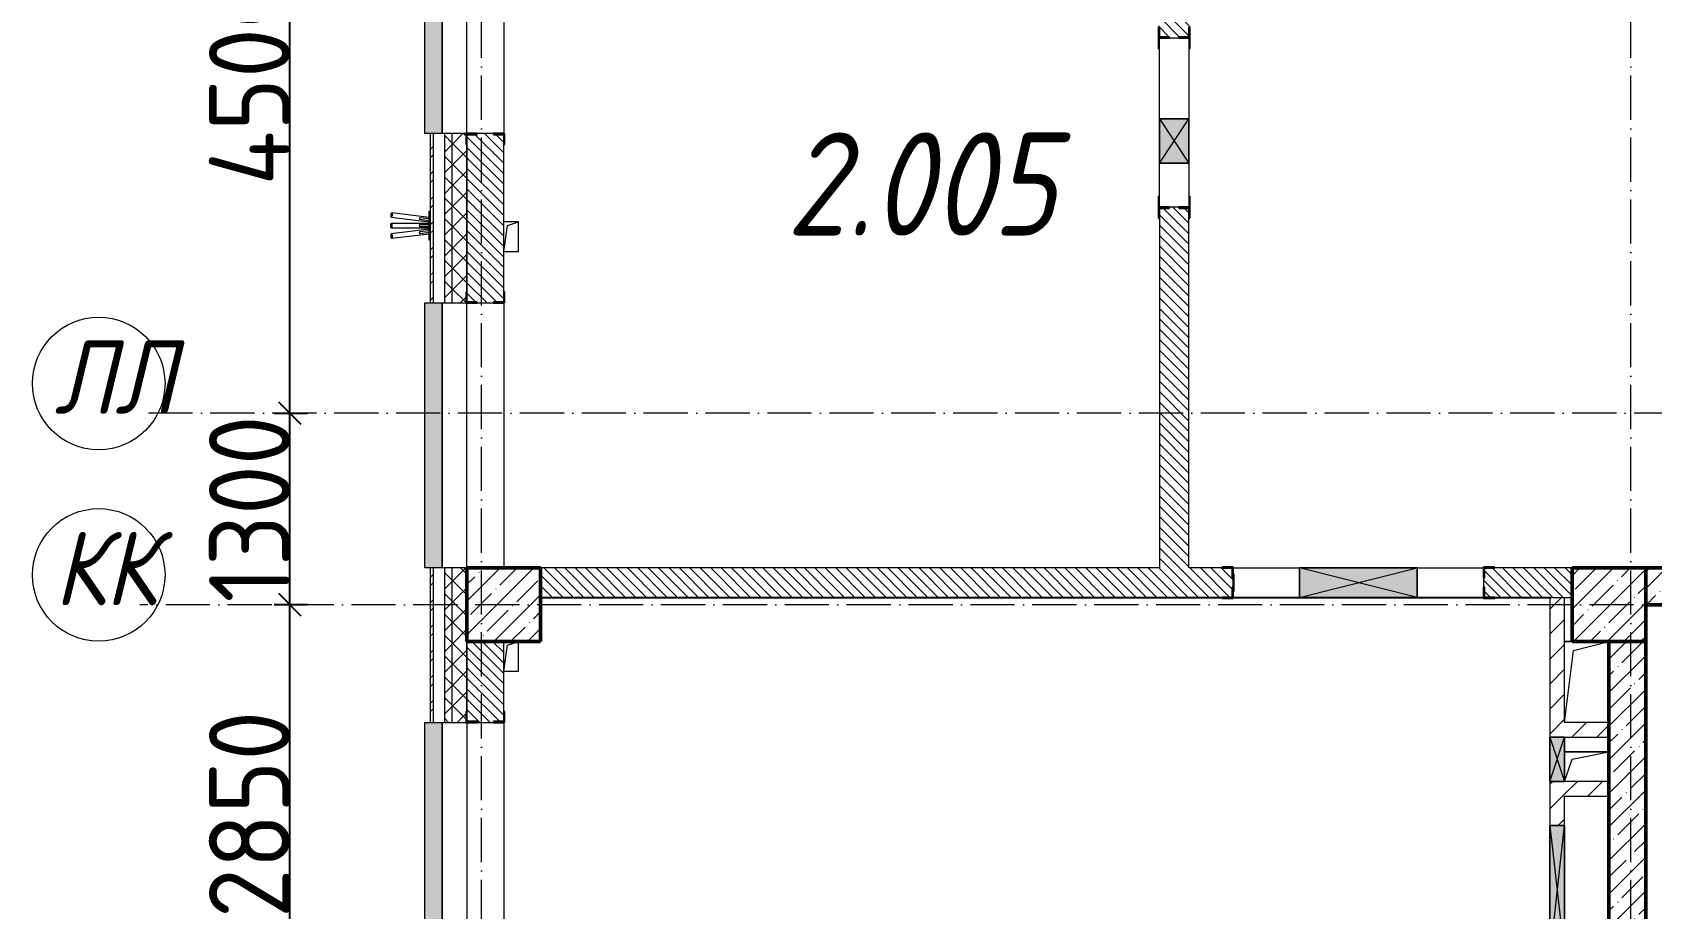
# Model space of a CAD drawing. Header units: millimetres. Extents: x -136833 to 49383, y -8033 to 344618.
# Drawn here: x -136833 to -125844, y 305513 to 311465 of the extents above; entities that cross this region are included whole.
import ezdxf

# ---------------------------------------------------------------- set-up
doc = ezdxf.new("R2010")
doc.units = ezdxf.units.MM
doc.linetypes.add('50_200_ШТРИХ_1Т_ш5_п1_п1_', pattern=[700, 500, -100, 0, -100])
for name, color, linetype, lineweight in [('A-____-____-DIMS', 7, 'Continuous', 9), ('A-DETL-GENF-OTLN', 7, 'Continuous', 9), ('A-FLOR-____-OTLN', 7, 'Continuous', 9), ('A-GENM-____-MCUT', 7, 'Continuous', 25), ('A-GENM-____-OTLN', 7, 'Continuous', 9), ('A-GENM-____-OTLN-1', 7, 'Continuous', 25), ('A-GLAZ-____-OTLN', 7, 'Continuous', 9), ('A-WALL-____-MCUT', 7, 'Continuous', 13), ('A-WALL-____-MCUT-1', 7, 'Continuous', 9), ('A-WALL-____-MCUT-2', 7, 'Continuous', 50), ('A-WALL-____-OTLN', 7, 'Continuous', 9), ('A-WALL-____-PATT-1', 7, 'Continuous', 9), ('A-WALL-FNSH-MCUT-1', 7, 'Continuous', 9), ('I-WALL-____-OTLN', 7, 'Continuous', 9), ('S-COLS-____-MCUT', 7, 'Continuous', 50), ('S-COLS-____-OTLN', 7, 'Continuous', 9), ('S-GRID-____-IDEN', 7, 'Continuous', 9), ('S-GRID-____-OTLN-1', 7, '50_200_ШТРИХ_1Т_ш5_п1_п1_', 9), ('Марки помещений', 7, 'Continuous', 9)]:
    doc.layers.add(name, color=color, linetype=linetype, lineweight=lineweight)
doc.layers.add('A-GLAZ-____-OTLN-1', color=7, linetype='Continuous', lineweight=9, true_color=0xc0c0c0)
doc.styles.add('ISOCPEUR_I_2', font='isocpeui.ttf', dxfattribs={"width": 0.85, "height": 2.3})
doc.styles.add('ISOCPEUR_I_9', font='isocpeui.ttf', dxfattribs={"width": 0.9, "height": 250})
doc.styles.add('СПДС', font='isocpeur.ttf', dxfattribs={"width": 0.9})
doc.dimstyles.new('ISO-2_5_0_9К_БОЛЬШОЙ_ОСИ', dxfattribs={"dimscale": 304.8, "dimtxt": 248.995294, "dimasz": 0.492126, "dimexe": 0.393701, "dimexo": 0, "dimgap": 0, "dimtad": 1, "dimdec": 0, "dimzin": 0, "dimdsep": 46, "dimtxsty": 'ISOCPEUR_I_9', "dimblk1": 'OBLIQUE', "dimblk2": 'OBLIQUE', "dimsah": 1, "dimcen": 0.09, "dimdle": 0.393701, "dimazin": 0, "dimtfac": 1, "dimtdec": 4, "dimtix": 1, "dimtmove": 0, "dimatfit": 3, "dimfxl": 1, "dimtvp": 1, "dimtolj": 1, "dimtzin": 0, "dimarcsym": 2})
pattern_1 = [(135, (-131434.413, 245796.486), (-35.35534, -35.35534), [])]
pattern_2 = [(45, (-131434.41, 245796.49), (-114.04925, 114.04925), []), (45, (-131320.36, 245796.49), (-114.04925, 114.04925), [201.612, -40.322, 3.353, -36.97])]
pattern_3 = [(45, (-131434.41, 245796.49), (-84.85281, 84.85281), [])]
pattern_4 = [(45, (-131434.41, 245796.49), (-70.71068, 70.71068), []), (135, (-131434.41, 245796.49), (-70.71068, -70.71068), [])]

# ---------------------------------------------------------------- blocks, each defined once
blk = doc.blocks.new('BSC_Колонна _Прямоугольная - 500х500-V24-АР1_План отверстий 2 этажа в осях 1-64_Ю-ЯЯ')
at = {"layer": 'S-COLS-____-OTLN'}
h = blk.add_hatch(dxfattribs=at)
h.set_pattern_fill('FP_33', color=256, style=0, pattern_type=2)
h.set_pattern_definition([(45, (2200, -61781.04), (-114.04925, 114.04925), []), (45, (2314.05, -61781.04), (-114.04925, 114.04925), [201.613, -40.323, 3.353, -36.97])])
h.paths.add_polyline_path([(-250, -250), (250, -250), (250, 250), (-250, 250)], flags=0)
at = {"layer": 'S-COLS-____-MCUT'}
for p, q in [((250, 250), (-250, 250)), ((-250, 250), (-250, -250)), ((250, -250), (250, 250)), ((-250, -250), (250, -250))]:
    blk.add_line(p, q, dxfattribs=at)
blk = doc.blocks.new('BSC_Колонна _Прямоугольная - 500х500-V28-АР1_План отверстий 2 этажа в осях 1-64_Ю-ЯЯ')
at = {"layer": 'S-COLS-____-OTLN'}
h = blk.add_hatch(dxfattribs=at)
h.set_pattern_fill('FP_37', color=256, style=0, pattern_type=2)
h.set_pattern_definition([(45, (-5300, -61781.04), (-114.04925, 114.04925), []), (45, (-5185.95, -61781.04), (-114.04925, 114.04925), [201.613, -40.323, 3.353, -36.97])])
h.paths.add_polyline_path([(-250, -250), (250, -250), (250, 250), (-250, 250)], flags=0)
at = {"layer": 'S-COLS-____-MCUT'}
for p, q in [((250, 250), (-250, 250)), ((-250, 250), (-250, -250)), ((250, -250), (250, 250)), ((-250, -250), (250, -250))]:
    blk.add_line(p, q, dxfattribs=at)
blk = doc.blocks.new('Фахверк_СКБ_Уголок - 250_2700-27497298-АР1_План отверстий 2 этажа в осях 1-64_Ю-ЯЯ')
at = {"layer": 'A-GENM-____-MCUT'}
for p, q in [((200, 181), (125, 181)), ((125, 181), (125, 106)), ((131, 106), (131, 175)), ((131, 175), (200, 175)), ((200, 175), (200, 181)), ((125, 106), (131, 106)), ((131, -6), (125, -6)), ((125, -6), (125, -81)), ((125, -81), (200, -81)), ((131, -75), (131, -6)), ((200, -75), (131, -75)), ((200, -81), (200, -75))]:
    blk.add_line(p, q, dxfattribs=at)
blk = doc.blocks.new('154_Стойка_СКБ_Уголок - СМ-2180_200-28268025-АР1_План отверстий 2 этажа в осях 1-64_Ю-ЯЯ')
at = {"layer": 'A-GENM-____-MCUT'}
for p, q in [((125, 156), (125, 81)), ((200, 156), (125, 156)), ((131, 81), (131, 150)), ((131, 150), (200, 150)), ((200, 150), (200, 156)), ((125, 81), (131, 81)), ((131, 19), (125, 19)), ((125, 19), (125, -56)), ((131, -50), (131, 19)), ((125, -56), (200, -56)), ((200, -50), (131, -50)), ((200, -56), (200, -50))]:
    blk.add_line(p, q, dxfattribs=at)
blk = doc.blocks.new('Стойка_Влож_Уголок_Опорный - Уголок-28213941-АР1_План отверстий 2 этажа в осях 1-64_Ю-ЯЯ')
at = {"layer": 'A-GENM-____-OTLN'}
for p, q in [((-212, -6), (-212, 0)), ((0, 0), (0, -6)), ((-212, -75), (-212, -6)), ((-212, -6), (-206, -6)), ((-212, -75), (-206, -75)), ((-6, -6), (0, -6)), ((-6, -75), (0, -75)), ((0, -6), (0, -75))]:
    blk.add_line(p, q, dxfattribs=at)
blk = doc.blocks.new('Фахверк_СКБ_Уголок - 200_3550-28267367-АР1_План отверстий 2 этажа в осях 1-64_Ю-ЯЯ')
at = {"layer": 'A-GENM-____-MCUT'}
for p, q in [((200, 156), (125, 156)), ((125, 156), (125, 81)), ((131, 81), (131, 150)), ((131, 150), (200, 150)), ((200, 150), (200, 156)), ((125, 81), (131, 81)), ((131, 19), (125, 19)), ((125, 19), (125, -56)), ((131, -50), (131, 19)), ((125, -56), (200, -56)), ((200, -50), (131, -50)), ((200, -56), (200, -50))]:
    blk.add_line(p, q, dxfattribs=at)
blk = doc.blocks.new('154_Стойка_СКБ_Уголок - СМ-2480_200-28346303-АР1_План отверстий 2 этажа в осях 1-64_Ю-ЯЯ')
at = {"layer": 'A-GENM-____-MCUT'}
for p, q in [((125, 156), (125, 81)), ((200, 156), (125, 156)), ((131, 81), (131, 150)), ((131, 150), (200, 150)), ((200, 150), (200, 156)), ((125, 81), (131, 81)), ((131, 19), (125, 19)), ((125, 19), (125, -56)), ((131, -50), (131, 19)), ((125, -56), (200, -56)), ((200, -50), (131, -50)), ((200, -56), (200, -50))]:
    blk.add_line(p, q, dxfattribs=at)
blk = doc.blocks.new('Стойка_Влож_Полоса боковая - Полоса-V150-АР1_План отверстий 2 этажа в осях 1-64_Ю-ЯЯ')
at = {"layer": 'A-GENM-____-OTLN'}
for p, q in [((-5, 60), (0, 60)), ((-5, -60), (-5, 60)), ((0, 31), (0, -31)), ((0, -60), (-5, -60))]:
    blk.add_line(p, q, dxfattribs=at)
blk = doc.blocks.new('AR_Отверстие прямоугольное _в плите_ - AR_Отверстие прямоугольное _в плите_-V165-АР1_План отверстий 2 этажа в осях 1-64_Ю-ЯЯ')
at = {"layer": 'A-GENM-____-OTLN'}
for p, q in [((50, 100), (-50, 100)), ((-50, -100), (-25, 75)), ((-25, 75), (50, 100)), ((50, -100), (50, 100)), ((-50, -100), (50, -100))]:
    blk.add_line(p, q, dxfattribs=at)
blk = doc.blocks.new('AR_Отверстие прямоугольное _в плите_ - AR_Отверстие прямоугольное _в плите_-V188-АР1_План отверстий 2 этажа в осях 1-64_Ю-ЯЯ')
at = {"layer": 'A-GENM-____-OTLN'}
for p, q in [((150, 100), (-150, 100)), ((-150, -100), (-100, 50)), ((-100, 50), (150, 100))]:
    blk.add_line(p, q, dxfattribs=at)
blk = doc.blocks.new('AR_Отверстие прямоугольное _в плите_ - AR_Отверстие прямоугольное _в плите_-30552638-АР1_План отверстий 2 этажа в осях 1-64_Ю-ЯЯ')
at = {"layer": 'A-GENM-____-OTLN'}
for p, q in [((-100, 275), (-150, 275)), ((-90, 215), (150, 275)), ((-150, -275), (-90, 215))]:
    blk.add_line(p, q, dxfattribs=at)
blk = doc.blocks.new('Отлив_СКБ - Отлив витража_120_НВФ-31885689-АР1_План отверстий 2 этажа в осях 1-64_Ю-ЯЯ')
at = {"layer": 'A-GLAZ-____-OTLN-1'}
for points in [[(1800, 2), (1800, 120), (0, 120), (0, 2), (737, 2)], [(1800, 0), (1800, 2), (0, 2), (0, 0), (737, 0)]]:
    blk.add_hatch(color=256, dxfattribs=at).paths.add_polyline_path(points, flags=0)
at = {"layer": 'A-GLAZ-____-OTLN'}
for p, q in [((0, 83), (0, 120)), ((1800, 120), (0, 120)), ((1800, 120), (1800, 83)), ((0, 2), (1800, 2)), ((1800, 0), (0, 0))]:
    blk.add_line(p, q, dxfattribs=at)
blk = doc.blocks.new('Указатель_Флаги_По грани - Указатель_Флаги_По грани-31763482-АР1_План отверстий 2 этажа в осях 1-64_Ю-ЯЯ')
at = {"layer": 'A-GENM-____-OTLN'}
for p, q in [((-2963, 64413), (-2705, 64381)), ((-2705, 64411), (-2959, 64442)), ((-2769, 64399), (-2705, 64391)), ((-2705, 64401), (-2768, 64409)), ((-2705, 64257), (-2705, 64455)), ((-2705, 64455), (-2700, 64455)), ((-2705, 64371), (-2963, 64371)), ((-2963, 64341), (-2705, 64341)), ((-2705, 64331), (-2963, 64299)), ((-2959, 64270), (-2705, 64301)), ((-2705, 64361), (-2769, 64361)), ((-2769, 64351), (-2705, 64351)), ((-2705, 64321), (-2769, 64313)), ((-2768, 64303), (-2705, 64311)), ((-2700, 64257), (-2705, 64257))]:
    blk.add_line(p, q, dxfattribs=at)
for centre, major_axis, start_param, end_param in [((-2961, 64428), (1.8, 14.9), 1.570796, 4.712389), ((-2961, 64428), (1.8, 14.9), 4.712389, 7.853982), ((-2963, 64356), (0, 15), 4.712389, 7.853982), ((-2963, 64356), (0, 15), 1.570796, 4.712389), ((-2961, 64285), (-1.8, 14.9), 4.712389, 7.853982), ((-2961, 64285), (-1.8, 14.9), 1.570796, 4.712389)]:
    blk.add_ellipse(centre, major_axis=major_axis, ratio=0.422618, start_param=start_param, end_param=end_param, dxfattribs=at)
for points, knots in [([(-2768, 64409), (-2768, 64409), (-2768, 64409), (-2769, 64409), (-2770, 64409), (-2771, 64408), (-2771, 64408), (-2772, 64406), (-2773, 64405), (-2773, 64404)], [0.5555556, 0.5555556, 0.5555556, 0.5555556, 0.5833333, 0.6111111, 0.6666667, 0.7222222, 0.7777778, 0.8888889, 1, 1, 1, 1]), ([(-2773, 64404), (-2773, 64404), (-2773, 64402), (-2772, 64401), (-2772, 64400), (-2771, 64400), (-2770, 64399), (-2770, 64399), (-2769, 64399), (-2769, 64399)], [0, 0, 0, 0, 0.1111111, 0.2222222, 0.2777778, 0.3333333, 0.3888889, 0.4166667, 0.4444444, 0.4444444, 0.4444444, 0.4444444]), ([(-2769, 64361), (-2769, 64361), (-2770, 64361), (-2770, 64361), (-2770, 64361), (-2771, 64361), (-2771, 64360), (-2772, 64359), (-2773, 64358), (-2773, 64357), (-2773, 64356)], [0.5555556, 0.5555556, 0.5555556, 0.5555556, 0.5833333, 0.6111111, 0.6388889, 0.6666667, 0.7222222, 0.7777778, 0.8888889, 1, 1, 1, 1]), ([(-2773, 64356), (-2773, 64355), (-2773, 64354), (-2772, 64353), (-2772, 64352), (-2771, 64351), (-2770, 64351), (-2770, 64351), (-2769, 64351), (-2769, 64351)], [0, 0, 0, 0, 0.1111111, 0.2222222, 0.2777778, 0.3333333, 0.3888889, 0.4166667, 0.4444444, 0.4444444, 0.4444444, 0.4444444]), ([(-2769, 64313), (-2769, 64313), (-2770, 64313), (-2770, 64313), (-2771, 64313), (-2772, 64312), (-2772, 64311), (-2773, 64310), (-2773, 64308), (-2773, 64308)], [0.5555556, 0.5555556, 0.5555556, 0.5555556, 0.5833333, 0.6111111, 0.6666667, 0.7222222, 0.7777778, 0.8888889, 1, 1, 1, 1]), ([(-2773, 64308), (-2773, 64307), (-2772, 64306), (-2771, 64305), (-2771, 64304), (-2770, 64303), (-2769, 64303), (-2768, 64303), (-2768, 64303), (-2768, 64303)], [0, 0, 0, 0, 0.1111111, 0.2222222, 0.2777778, 0.3333333, 0.3888889, 0.4166667, 0.4444444, 0.4444444, 0.4444444, 0.4444444])]:
    blk.add_open_spline(points, degree=3, knots=knots, dxfattribs=at)
blk = doc.blocks.new('AR_Отверстие прямоугольное _в стене_ - AR_Отверстие прямоугольное _в стене__ОВ-36801996-АР1_План отверстий 2 этажа в осях 1-64_Ю-ЯЯ')
at = {"layer": 'A-GLAZ-____-OTLN'}
blk.add_hatch(color=256, dxfattribs=at).paths.add_polyline_path([(-450, -50), (450, -50), (450, 50), (-450, 50)], flags=0)
at = {"layer": 'A-DETL-GENF-OTLN'}
for p, q in [((-450, -50), (-450, 50)), ((-450, 50), (450, 50)), ((450, 50), (-450, -50)), ((-450, 50), (450, -50)), ((450, 50), (-450, 50)), ((-450, 50), (-450, -50)), ((450, 50), (450, -50)), ((450, -50), (450, 50)), ((450, -50), (-450, -50)), ((-450, -50), (450, -50))]:
    blk.add_line(p, q, dxfattribs=at)
blk = doc.blocks.new('AR_Отверстие прямоугольное _в стене__БезПР - AR_Отверстие прямоугольное _в стене__БезПР-36428461-АР1_План отверстий 2 этажа в осях 1-64_Ю-ЯЯ')
at = {"layer": 'A-GLAZ-____-OTLN'}
blk.add_hatch(color=256, dxfattribs=at).paths.add_polyline_path([(-150, -50), (150, -50), (150, 50), (-150, 50)], flags=0)
at = {"layer": 'A-DETL-GENF-OTLN'}
for p, q in [((-150, -50), (-150, 50)), ((-150, 50), (150, 50)), ((150, 50), (-150, -50)), ((-150, 50), (150, -50)), ((150, 50), (-150, 50)), ((-150, 50), (-150, -50)), ((150, 50), (150, -50)), ((150, -50), (150, 50)), ((150, -50), (-150, -50)), ((-150, -50), (150, -50))]:
    blk.add_line(p, q, dxfattribs=at)
blk = doc.blocks.new('AR_Отверстие прямоугольное _в стене__БезПР - AR_Отверстие прямоугольное _в стене__БезПР-36427769-АР1_План отверстий 2 этажа в осях 1-64_Ю-ЯЯ')
at = {"layer": 'A-GLAZ-____-OTLN'}
blk.add_hatch(color=256, dxfattribs=at).paths.add_polyline_path([(-150, -100), (150, -100), (150, 100), (-150, 100)], flags=0)
at = {"layer": 'A-DETL-GENF-OTLN'}
for p, q in [((-150, -100), (-150, 100)), ((-150, 100), (150, 100)), ((150, 100), (-150, -100)), ((-150, 100), (150, -100)), ((150, 100), (-150, 100)), ((-150, 100), (-150, -100)), ((150, 100), (150, -100)), ((150, -100), (150, 100)), ((150, -100), (-150, -100)), ((-150, -100), (150, -100))]:
    blk.add_line(p, q, dxfattribs=at)
at = {"layer": 'A-GLAZ-____-OTLN'}
blk.add_line((150, 100), (-150, 100), dxfattribs=at)
blk = doc.blocks.new('AR_Отверстие прямоугольное _в стене_ - AR_Отверстие прямоугольное _в стене__ОВ-36799175-АР1_План отверстий 2 этажа в осях 1-64_Ю-ЯЯ')
at = {"layer": 'A-GLAZ-____-OTLN'}
blk.add_hatch(color=256, dxfattribs=at).paths.add_polyline_path([(-400, 100), (-400, -100), (400, -100), (400, 100), (80, 100)], flags=0)
at = {"layer": 'A-DETL-GENF-OTLN'}
for p, q in [((-400, -100), (-400, 100)), ((-400, 100), (400, 100)), ((400, 100), (-400, -100)), ((-400, 100), (400, -100)), ((400, 100), (-400, 100)), ((-400, 100), (-400, -100)), ((400, 100), (400, -100)), ((400, -100), (400, 100)), ((400, -100), (-400, -100)), ((-400, -100), (400, -100))]:
    blk.add_line(p, q, dxfattribs=at)
blk = doc.blocks.new('Ось сетки - Круг_Ø6_00__ISO-2_5_0_9K_-25732049-АР1_План отверстий 3 этажа в осях 1-64_Ю-ЯЯ')
at = {"layer": 'S-GRID-____-IDEN'}
blk.add_circle((0, 0), 3, dxfattribs=at)
blk = doc.blocks.new('_Oblique')
at = {"color": 0, "linetype": 'ByBlock', "lineweight": -2}
blk.add_line((-0.5, -0.5), (0.5, 0.5), dxfattribs=at)
blk = doc.blocks.new('*D2077')
at = {"layer": 'A-____-____-DIMS', "color": 0, "lineweight": -2, "transparency": 16777216}
for p, q in [((280119, -28052), (280119, -24962)), ((280013, -25082), (280239, -25082)), ((280013, -27932), (280239, -27932))]:
    blk.add_line(p, q, dxfattribs=at)
at = {"layer": 'Defpoints', "color": 0, "transparency": 16777216}
for p in [(280013, -25082), (280119, -25082), (280013, -27932)]:
    blk.add_point(p, dxfattribs=at)
at = {"layer": 'A-____-____-DIMS', "color": 0, "lineweight": -2, "transparency": 16777216, "xscale": 150, "yscale": 150, "zscale": 150}
for p, rotation in [((280119, -25082), 90), ((280119, -27932), 270)]:
    blk.add_blockref('_Oblique', p, dxfattribs=dict(at, rotation=rotation))
at = {"layer": 'A-____-____-DIMS', "color": 0, "transparency": 16777216, "insert": (279845, -26507), "char_height": 548.6, "attachment_point": 5, "rotation": 90, "style": 'СПДС'}
blk.add_mtext('\\A1;2850', dxfattribs=at)
blk = doc.blocks.new('*D2078')
at = {"layer": 'A-____-____-DIMS', "color": 0, "lineweight": -2, "transparency": 16777216}
for p, q in [((280119, -25202), (280119, -23662)), ((280013, -23782), (280239, -23782)), ((280013, -25082), (280239, -25082))]:
    blk.add_line(p, q, dxfattribs=at)
at = {"layer": 'Defpoints', "color": 0, "transparency": 16777216}
for p in [(280013, -23782), (280119, -23782), (280013, -25082)]:
    blk.add_point(p, dxfattribs=at)
at = {"layer": 'A-____-____-DIMS', "color": 0, "lineweight": -2, "transparency": 16777216, "xscale": 150, "yscale": 150, "zscale": 150}
for p, rotation in [((280119, -23782), 90), ((280119, -25082), 270)]:
    blk.add_blockref('_Oblique', p, dxfattribs=dict(at, rotation=rotation))
at = {"layer": 'A-____-____-DIMS', "color": 0, "transparency": 16777216, "insert": (279845, -24432), "char_height": 548.6, "attachment_point": 5, "rotation": 90, "style": 'СПДС'}
blk.add_mtext('\\A1;1300', dxfattribs=at)
blk = doc.blocks.new('*D2079')
at = {"layer": 'A-____-____-DIMS', "color": 0, "lineweight": -2, "transparency": 16777216}
for p, q in [((280119, -23902), (280119, -19162)), ((280013, -19282), (280239, -19282)), ((280013, -23782), (280239, -23782))]:
    blk.add_line(p, q, dxfattribs=at)
at = {"layer": 'Defpoints', "color": 0, "transparency": 16777216}
for p in [(280013, -19282), (280119, -19282), (280013, -23782)]:
    blk.add_point(p, dxfattribs=at)
at = {"layer": 'A-____-____-DIMS', "color": 0, "lineweight": -2, "transparency": 16777216, "xscale": 150, "yscale": 150, "zscale": 150}
for p, rotation in [((280119, -19282), 90), ((280119, -23782), 270)]:
    blk.add_blockref('_Oblique', p, dxfattribs=dict(at, rotation=rotation))
at = {"layer": 'A-____-____-DIMS', "color": 0, "transparency": 16777216, "insert": (279845, -21532), "char_height": 548.6, "attachment_point": 5, "rotation": 90, "style": 'СПДС'}
blk.add_mtext('\\A1;4500', dxfattribs=at)
blk = doc.blocks.new('3эт')
at = {"layer": 'S-GRID-____-OTLN-1', "color": 251, "ltscale": 0.6, "true_color": 0x636466}
for p, q in [((281420.7, -33971.9), (281420.7, 4029.4)), ((289220.7, -33971.9), (289220.7, 4029.4)), ((387845.1, -23782.4), (279101.9, -23782.4)), ((294700.1, -25082.4), (279101.9, -25082.4))]:
    blk.add_line(p, q, dxfattribs=at)
at = {"layer": 'S-GRID-____-IDEN', "xscale": 150, "yscale": 150, "zscale": 99.99999999999993, "rotation": 89.9999999999998}
for p in [(278821.8, -23579.9), (278821.8, -24879.9)]:
    blk.add_blockref('Ось сетки - Круг_Ø6_00__ISO-2_5_0_9K_-25732049-АР1_План отверстий 3 этажа в осях 1-64_Ю-ЯЯ', p, dxfattribs=at)
at = {"layer": 'S-GRID-____-IDEN', "char_height": 500, "width": 447.342, "attachment_point": 1, "style": 'ISOCPEUR_I_9'}
for s, insert in [('ЛЛ', (278519.6, -23285.4)), ('КК', (278519.6, -24585.4))]:
    blk.add_mtext(s, dxfattribs=dict(at, insert=insert))
at = {"layer": 'A-____-____-DIMS'}
for base, p1, p2, override, picture, middle in [((280119.3, -19282.4), (280013.2, -23782.4), (280013.2, -19282.4), {"dimtxt": 1.8, "dimpost": '<>', "dimtxsty": 'СПДС', "dimfxl": 4500}, '*D2079', (279845, -21532.4)), ((280119.3, -23782.4), (280013.2, -25082.4), (280013.2, -23782.4), {"dimtxt": 1.8, "dimpost": '<>', "dimtxsty": 'СПДС', "dimfxl": 1300}, '*D2078', (279845, -24432.4)), ((280119.3, -25082.4), (280013.2, -27932.4), (280013.2, -25082.4), {"dimtxt": 1.8, "dimpost": '<>', "dimtxsty": 'СПДС', "dimfxl": 2850}, '*D2077', (279845, -26507.4))]:
    dim = blk.add_linear_dim(base=base, p1=p1, p2=p2, angle=90, dimstyle='ISO-2_5_0_9К_БОЛЬШОЙ_ОСИ', override=override, dxfattribs=at)
    dim.commit()
    dim.dimension.update_dxf_attribs({"geometry": picture, "text_midpoint": middle})

msp = doc.modelspace()

# ---------------------------------------------------------------- hatches: boundary and pattern name
at = {"layer": 'A-WALL-____-PATT-1'}
h = msp.add_hatch(dxfattribs=at)
h.set_pattern_fill('FP_3', color=256, style=0, pattern_type=2)
h.set_pattern_definition([(45, (-131434.41, 245796.49), (-85.53659, 85.53659), []), (45, (-131377.39, 245796.49), (-85.53659, 85.53659), [])])
h.paths.add_polyline_path([(-134134.4, 300727.5), (-134114.4, 300727.5), (-134114.4, 301977.5), (-134134.4, 301977.5), (-134134.4, 301406.7)], flags=0)
h.paths.add_polyline_path([(-134114.4, 303777.5), (-134114.4, 304977.5), (-134134.4, 304977.5), (-134134.4, 303777.5)], flags=0)
h.paths.add_polyline_path([(-134114.4, 306777.5), (-134114.4, 307827.5), (-134134.4, 307827.5), (-134134.4, 306777.5)], flags=0)
h.paths.add_polyline_path([(-134114.4, 309627.5), (-134114.4, 310777.5), (-134134.4, 310777.5), (-134134.4, 309627.5)], flags=0)
h.paths.add_polyline_path([(-134114.4, 312577.5), (-134114.4, 313647.5), (-134134.4, 313647.5), (-134134.4, 312577.5)], flags=0)
h = msp.add_hatch(dxfattribs=at)
h.set_pattern_fill('FP_1', color=256, style=0, pattern_type=2)
h.set_pattern_definition(pattern_4)
h.paths.add_polyline_path([(-134034.4, 300827.5), (-133984.4, 300827.5), (-133984.4, 301977.5), (-134034.4, 301977.5), (-134034.4, 301406.7)], flags=0)
h.paths.add_polyline_path([(-134034.4, 303777.5), (-133984.4, 303777.5), (-133984.4, 304977.5), (-134034.4, 304977.5), (-134034.4, 304635.5)], flags=0)
h.paths.add_polyline_path([(-134034.4, 306777.5), (-133984.4, 306777.5), (-133984.4, 307827.5), (-134034.4, 307827.5)], flags=0)
h.paths.add_polyline_path([(-133984.4, 309627.5), (-133984.4, 310777.5), (-134034.4, 310777.5), (-134034.4, 309627.5)], flags=0)
h.paths.add_polyline_path([(-134034.4, 312577.5), (-133984.4, 312577.5), (-133984.4, 313477.5), (-134034.4, 313477.5), (-134034.4, 312707.6)], flags=0)
h = msp.add_hatch(dxfattribs=at)
h.set_pattern_fill('FP_1', color=256, style=0, pattern_type=2)
h.set_pattern_definition(pattern_4)
h.paths.add_polyline_path([(-133984.4, 300877.5), (-133884.4, 300877.5), (-133884.4, 301902.5), (-133890.4, 301902.5), (-133890.4, 301977.5), (-133984.4, 301977.5), (-133984.4, 301406.7)], flags=0)
h.paths.add_polyline_path([(-133884.4, 304477.5), (-133884.4, 304977.5), (-133984.4, 304977.5), (-133984.4, 304477.5)], flags=0)
h.paths.add_polyline_path([(-133890.4, 303777.5), (-133890.4, 303852.5), (-133884.4, 303852.5), (-133884.4, 304477.5), (-133984.4, 304477.5), (-133984.4, 303777.5)], flags=0)
h.paths.add_polyline_path([(-133890.4, 306777.5), (-133890.4, 306852.5), (-133884.4, 306852.5), (-133884.4, 307827.5), (-133984.4, 307827.5), (-133984.4, 306777.5)], flags=0)
h.paths.add_polyline_path([(-133890.4, 309627.5), (-133890.4, 309702.5), (-133884.4, 309702.5), (-133884.4, 310702.5), (-133890.4, 310702.5), (-133890.4, 310777.5), (-133984.4, 310777.5), (-133984.4, 309627.5)], flags=0)
h.paths.add_polyline_path([(-133984.4, 312577.5), (-133890.4, 312577.5), (-133890.4, 312652.5), (-133884.4, 312652.5), (-133884.4, 313477.5), (-133984.4, 313477.5), (-133984.4, 312707.6)], flags=0)
h = msp.add_hatch(dxfattribs=at)
h.set_pattern_fill('FP_6', color=256, style=0, pattern_type=2)
h.set_pattern_definition(pattern_1)
h.paths.add_polyline_path([(-128984.4, 307827.5), (-128984.4, 310271.5), (-129053.4, 310271.5), (-129053.4, 310277.5), (-129115.4, 310277.5), (-129115.4, 310271.5), (-129184.4, 310271.5), (-129184.4, 307827.5)], flags=0)
h.paths.add_polyline_path([(-129053.4, 311427.5), (-129053.4, 311433.5), (-128984.4, 311433.5), (-128984.4, 313227.5), (-129184.4, 313227.5), (-129184.4, 311433.5), (-129115.4, 311433.5), (-129115.4, 311427.5)], flags=0)
h = msp.add_hatch(dxfattribs=at)
h.set_pattern_fill('FP_6', color=256, style=0, pattern_type=2)
h.set_pattern_definition(pattern_1)
h.paths.add_polyline_path([(-133815.4, 309627.5), (-133703.4, 309627.5), (-133703.4, 309633.5), (-133634.4, 309633.5), (-133634.4, 310771.5), (-133703.4, 310771.5), (-133703.4, 310777.5), (-133815.4, 310777.5), (-133815.4, 310771.5), (-133884.4, 310771.5), (-133884.4, 309633.5), (-133815.4, 309633.5)], flags=0)
h.paths.add_polyline_path([(-133703.4, 312577.5), (-133703.4, 312583.5), (-133634.4, 312583.5), (-133634.4, 312977.5), (-133884.4, 312977.5), (-133884.4, 312583.5), (-133815.4, 312583.5), (-133815.4, 312577.5)], flags=0)
h = msp.add_hatch(dxfattribs=at)
h.set_pattern_fill('FP_6', color=256, style=0, pattern_type=2)
h.set_pattern_definition(pattern_1)
h.paths.add_polyline_path([(-126978.4, 307627.5), (-126384.4, 307627.5), (-126384.4, 307827.5), (-126978.4, 307827.5), (-126978.4, 307758.5), (-126984.4, 307758.5), (-126984.4, 307696.5), (-126978.4, 307696.5)], flags=0)
h.paths.add_polyline_path([(-128690.4, 307627.5), (-128690.4, 307696.5), (-128684.4, 307696.5), (-128684.4, 307758.5), (-128690.4, 307758.5), (-128690.4, 307827.5), (-133384.4, 307827.5), (-133384.4, 307627.5), (-128759.4, 307627.5)], flags=0)
h = msp.add_hatch(dxfattribs=at)
h.set_pattern_fill('FP_13', color=256, style=0, pattern_type=2)
h.set_pattern_definition(pattern_2)
h.paths.add_polyline_path([(-123834.4, 307577.5), (-123834.4, 307827.5), (-124034.4, 307827.5), (-124034.4, 307577.5)], flags=0)
h.paths.add_polyline_path([(-125884.4, 307577.5), (-125634.4, 307577.5), (-125634.4, 307827.5), (-125884.4, 307827.5)], flags=0)
h = msp.add_hatch(dxfattribs=at)
h.set_pattern_fill('FP_4', color=256, style=0, pattern_type=2)
h.set_pattern_definition(pattern_3)
h.paths.add_polyline_path([(-126434.4, 304977.5), (-126434.4, 305177.5), (-126534.4, 305177.5), (-126534.4, 304977.5)], flags=0)
h.paths.add_polyline_path([(-126434.4, 306077.5), (-126434.4, 306377.5), (-126534.4, 306377.5), (-126534.4, 306077.5), (-126449.8, 306077.5)], flags=0)
h.paths.add_polyline_path([(-126434.4, 306677.5), (-126434.4, 307627.5), (-126534.4, 307627.5), (-126534.4, 306677.5), (-126458.4, 306677.5)], flags=0)
h = msp.add_hatch(dxfattribs=at)
h.set_pattern_fill('FP_6', color=256, style=0, pattern_type=2)
h.set_pattern_definition(pattern_1)
h.paths.add_polyline_path([(-133703.4, 306777.5), (-133703.4, 306783.5), (-133634.4, 306783.5), (-133634.4, 307327.5), (-133884.4, 307327.5), (-133884.4, 306783.5), (-133815.4, 306783.5), (-133815.4, 306777.5)], flags=0)
h = msp.add_hatch(dxfattribs=at)
h.set_pattern_fill('FP_13', color=256, style=0, pattern_type=2)
h.set_pattern_definition(pattern_2)
h.paths.add_polyline_path([(-125884.4, 304977.5), (-125884.4, 307327.5), (-126134.4, 307327.5), (-126134.4, 304977.5)], flags=0)
h = msp.add_hatch(dxfattribs=at)
h.set_pattern_fill('FP_4', color=256, style=0, pattern_type=2)
h.set_pattern_definition(pattern_3)
h.paths.add_polyline_path([(-126134.4, 306677.5), (-126134.4, 306777.5), (-126434.4, 306777.5), (-126434.4, 306677.5), (-126147.1, 306677.5)], flags=0)
h = msp.add_hatch(dxfattribs=at)
h.set_pattern_fill('FP_4', color=256, style=0, pattern_type=2)
h.set_pattern_definition(pattern_3)
h.paths.add_polyline_path([(-126134.4, 306277.5), (-126134.4, 306377.5), (-126434.4, 306377.5), (-126434.4, 306277.5), (-126147.1, 306277.5)], flags=0)

# ---------------------------------------------------------------- linework, layer by layer
msp.add_lwpolyline([(-133384.4, 307627.5), (-126534.4, 307627.5)])
at = {"layer": 'A-FLOR-____-OTLN'}
for p, q in [((-126434.4, 307327.5), (-126384.4, 307327.5)), ((-126434.4, 306577.5), (-126134.4, 306577.5))]:
    msp.add_line(p, q, dxfattribs=at)
at = {"layer": 'A-WALL-____-MCUT'}
for p, q in [((-129115.4, 311427.5), (-129053.4, 311427.5)), ((-133890.4, 310777.5), (-134114.4, 310777.5)), ((-134114.4, 310777.5), (-134114.4, 309627.5)), ((-133703.4, 310777.5), (-133815.4, 310777.5)), ((-133634.4, 309702.5), (-133634.4, 310702.5)), ((-129053.4, 310277.5), (-129115.4, 310277.5)), ((-129184.4, 310202.5), (-129184.4, 307827.5)), ((-128984.4, 307827.5), (-128984.4, 310202.5)), ((-134114.4, 309627.5), (-133890.4, 309627.5)), ((-133815.4, 309627.5), (-133703.4, 309627.5)), ((-133884.4, 307827.5), (-134114.4, 307827.5)), ((-134114.4, 307827.5), (-134114.4, 306777.5)), ((-129184.4, 307827.5), (-133384.4, 307827.5)), ((-128759.4, 307827.5), (-128984.4, 307827.5)), ((-126384.4, 307827.5), (-126909.4, 307827.5)), ((-126984.4, 307758.5), (-126984.4, 307696.5)), ((-133384.4, 307627.5), (-128759.4, 307627.5)), ((-126909.4, 307627.5), (-126384.4, 307627.5)), ((-133634.4, 306852.5), (-133634.4, 307327.5)), ((-134114.4, 306777.5), (-133890.4, 306777.5)), ((-133815.4, 306777.5), (-133703.4, 306777.5))]:
    msp.add_line(p, q, dxfattribs=at)
at = {"layer": 'A-WALL-____-MCUT-1'}
for p, q in [((-134034.4, 309627.5), (-134034.4, 310777.5)), ((-133984.4, 309627.5), (-133984.4, 310777.5)), ((-133884.4, 310702.5), (-133884.4, 309702.5)), ((-133884.4, 309702.5), (-133884.4, 310702.5)), ((-134034.4, 306777.5), (-134034.4, 307827.5)), ((-133984.4, 306777.5), (-133984.4, 307827.5)), ((-133884.4, 307327.5), (-133884.4, 306852.5)), ((-133884.4, 306852.5), (-133884.4, 307327.5))]:
    msp.add_line(p, q, dxfattribs=at)
at = {"layer": 'A-WALL-____-MCUT-2'}
for p, q in [((-125634.4, 307827.5), (-125884.4, 307827.5)), ((-125884.4, 307577.5), (-125634.4, 307577.5)), ((-126134.4, 307327.5), (-126134.4, 304977.5)), ((-125884.4, 304977.5), (-125884.4, 307327.5))]:
    msp.add_line(p, q, dxfattribs=at)
at = {"layer": 'A-WALL-____-OTLN'}
for p, q in [((-133884.4, 310777.5), (-133884.4, 312577.5)), ((-133634.4, 312577.5), (-133634.4, 310777.5)), ((-133884.4, 307827.5), (-133884.4, 309627.5)), ((-133634.4, 309627.5), (-133634.4, 307827.5)), ((-133884.4, 306777.5), (-133884.4, 304977.5)), ((-133634.4, 306777.5), (-133634.4, 304977.5))]:
    msp.add_line(p, q, dxfattribs=at)
at = {"layer": 'A-WALL-FNSH-MCUT-1'}
for p, q in [((-134134.4, 310777.5), (-134134.4, 309627.5)), ((-134114.4, 310777.5), (-134134.4, 310777.5)), ((-134134.4, 309627.5), (-134114.4, 309627.5)), ((-134134.4, 307827.5), (-134134.4, 306777.5)), ((-134114.4, 307827.5), (-134134.4, 307827.5)), ((-126534.4, 307627.5), (-126534.4, 306677.5)), ((-126434.4, 306777.5), (-126434.4, 307627.5)), ((-134134.4, 306777.5), (-134114.4, 306777.5)), ((-126134.4, 306777.5), (-126434.4, 306777.5)), ((-126434.4, 306677.5), (-126134.4, 306677.5)), ((-126534.4, 306377.5), (-126534.4, 306077.5)), ((-126134.4, 306377.5), (-126434.4, 306377.5)), ((-126434.4, 306077.5), (-126434.4, 306277.5)), ((-126434.4, 306277.5), (-126134.4, 306277.5))]:
    msp.add_line(p, q, dxfattribs=at)
at = {"layer": 'I-WALL-____-OTLN'}
for p, q in [((-129184.4, 310877.5), (-129184.4, 311427.5)), ((-128984.4, 311427.5), (-128984.4, 310877.5)), ((-129184.4, 310277.5), (-129184.4, 310577.5)), ((-128984.4, 310577.5), (-128984.4, 310277.5)), ((-128684.4, 307827.5), (-128234.4, 307827.5)), ((-127434.4, 307827.5), (-126984.4, 307827.5)), ((-128234.4, 307627.5), (-128684.4, 307627.5)), ((-126984.4, 307627.5), (-127434.4, 307627.5))]:
    msp.add_line(p, q, dxfattribs=at)

# ---------------------------------------------------------------- block references
msp.add_blockref('3эт', (-415205.1, 332659.9))
at = {"layer": 'A-GENM-____-OTLN'}
for name, p in [('Стойка_Влож_Уголок_Опорный - Уголок-28213941-АР1_План отверстий 2 этажа в осях 1-64_Ю-ЯЯ', (-128978.4, 311427.5)), ('Указатель_Флаги_По грани - Указатель_Флаги_По грани-31763482-АР1_План отверстий 2 этажа в осях 1-64_Ю-ЯЯ', (-131434.4, 245796.5)), ('AR_Отверстие прямоугольное _в плите_ - AR_Отверстие прямоугольное _в плите_-V165-АР1_План отверстий 2 этажа в осях 1-64_Ю-ЯЯ', (-133584.4, 310077.5)), ('AR_Отверстие прямоугольное _в плите_ - AR_Отверстие прямоугольное _в плите_-V165-АР1_План отверстий 2 этажа в осях 1-64_Ю-ЯЯ', (-133584.4, 307227.2)), ('AR_Отверстие прямоугольное _в плите_ - AR_Отверстие прямоугольное _в плите_-30552638-АР1_План отверстий 2 этажа в осях 1-64_Ю-ЯЯ', (-126284.4, 307052.5)), ('AR_Отверстие прямоугольное _в плите_ - AR_Отверстие прямоугольное _в плите_-V188-АР1_План отверстий 2 этажа в осях 1-64_Ю-ЯЯ', (-126284.4, 306477.5))]:
    msp.add_blockref(name, p, dxfattribs=at)
at = {"layer": 'A-GENM-____-OTLN', "rotation": 180}
for name, p in [('Стойка_Влож_Уголок_Опорный - Уголок-28213941-АР1_План отверстий 2 этажа в осях 1-64_Ю-ЯЯ', (-129190.4, 310277.5)), ('Стойка_Влож_Полоса боковая - Полоса-V150-АР1_План отверстий 2 этажа в осях 1-64_Ю-ЯЯ', (-128684.4, 307727.5))]:
    msp.add_blockref(name, p, dxfattribs=at)
at = {"layer": 'A-GENM-____-OTLN-1'}
for name, p, rotation in [('154_Стойка_СКБ_Уголок - СМ-2180_200-28268025-АР1_План отверстий 2 этажа в осях 1-64_Ю-ЯЯ', (-129034.4, 311302.5), 89.99999999999991), ('Фахверк_СКБ_Уголок - 250_2700-27497298-АР1_План отверстий 2 этажа в осях 1-64_Ю-ЯЯ', (-133809.4, 310902.5), 269.9999999999999), ('154_Стойка_СКБ_Уголок - СМ-2180_200-28268025-АР1_План отверстий 2 этажа в осях 1-64_Ю-ЯЯ', (-129134.4, 310402.5), 269.9999999999999), ('Фахверк_СКБ_Уголок - 250_2700-27497298-АР1_План отверстий 2 этажа в осях 1-64_Ю-ЯЯ', (-133709.4, 309502.5), 89.99999999999991), ('154_Стойка_СКБ_Уголок - СМ-2480_200-28346303-АР1_План отверстий 2 этажа в осях 1-64_Ю-ЯЯ', (-128559.4, 307777.5), 180), ('Фахверк_СКБ_Уголок - 250_2700-27497298-АР1_План отверстий 2 этажа в осях 1-64_Ю-ЯЯ', (-133709.4, 306652.5), 89.99999999999991)]:
    msp.add_blockref(name, p, dxfattribs=dict(at, rotation=rotation))
msp.add_blockref('Фахверк_СКБ_Уголок - 200_3550-28267367-АР1_План отверстий 2 этажа в осях 1-64_Ю-ЯЯ', (-127109.4, 307677.5), dxfattribs=at)
at = {"layer": 'A-GLAZ-____-OTLN'}
for name, p, rotation in [('Отлив_СКБ - Отлив витража_120_НВФ-31885689-АР1_План отверстий 2 этажа в осях 1-64_Ю-ЯЯ', (-134051.4, 310777.5), 90), ('AR_Отверстие прямоугольное _в стене__БезПР - AR_Отверстие прямоугольное _в стене__БезПР-36427769-АР1_План отверстий 2 этажа в осях 1-64_Ю-ЯЯ', (-129084.4, 310727.5), 89.99999999999991), ('Отлив_СКБ - Отлив витража_120_НВФ-31885689-АР1_План отверстий 2 этажа в осях 1-64_Ю-ЯЯ', (-134051.4, 307827.5), 90), ('AR_Отверстие прямоугольное _в стене_ - AR_Отверстие прямоугольное _в стене__ОВ-36799175-АР1_План отверстий 2 этажа в осях 1-64_Ю-ЯЯ', (-127834.4, 307727.5), 180), ('Отлив_СКБ - Отлив витража_120_НВФ-31885689-АР1_План отверстий 2 этажа в осях 1-64_Ю-ЯЯ', (-134051.4, 304977.5), 90), ('AR_Отверстие прямоугольное _в стене__БезПР - AR_Отверстие прямоугольное _в стене__БезПР-36428461-АР1_План отверстий 2 этажа в осях 1-64_Ю-ЯЯ', (-126484.4, 306527.5), 90.0000000000001), ('AR_Отверстие прямоугольное _в стене_ - AR_Отверстие прямоугольное _в стене__ОВ-36801996-АР1_План отверстий 2 этажа в осях 1-64_Ю-ЯЯ', (-126484.4, 305627.5), 90.0000000000001)]:
    msp.add_blockref(name, p, dxfattribs=dict(at, rotation=rotation))
at = {"layer": 'S-COLS-____-OTLN'}
for name, p in [('BSC_Колонна _Прямоугольная - 500х500-V24-АР1_План отверстий 2 этажа в осях 1-64_Ю-ЯЯ', (-133634.4, 307577.5)), ('BSC_Колонна _Прямоугольная - 500х500-V28-АР1_План отверстий 2 этажа в осях 1-64_Ю-ЯЯ', (-126134.4, 307577.5))]:
    msp.add_blockref(name, p, dxfattribs=at)

# ---------------------------------------------------------------- texts
at = {"layer": 'Марки помещений', "insert": (-131717.2, 310785.1), "char_height": 700, "width": 785.654, "attachment_point": 1, "style": 'ISOCPEUR_I_2'}
msp.add_mtext('2.005', dxfattribs=at)

doc.saveas('drawing.dxf')
